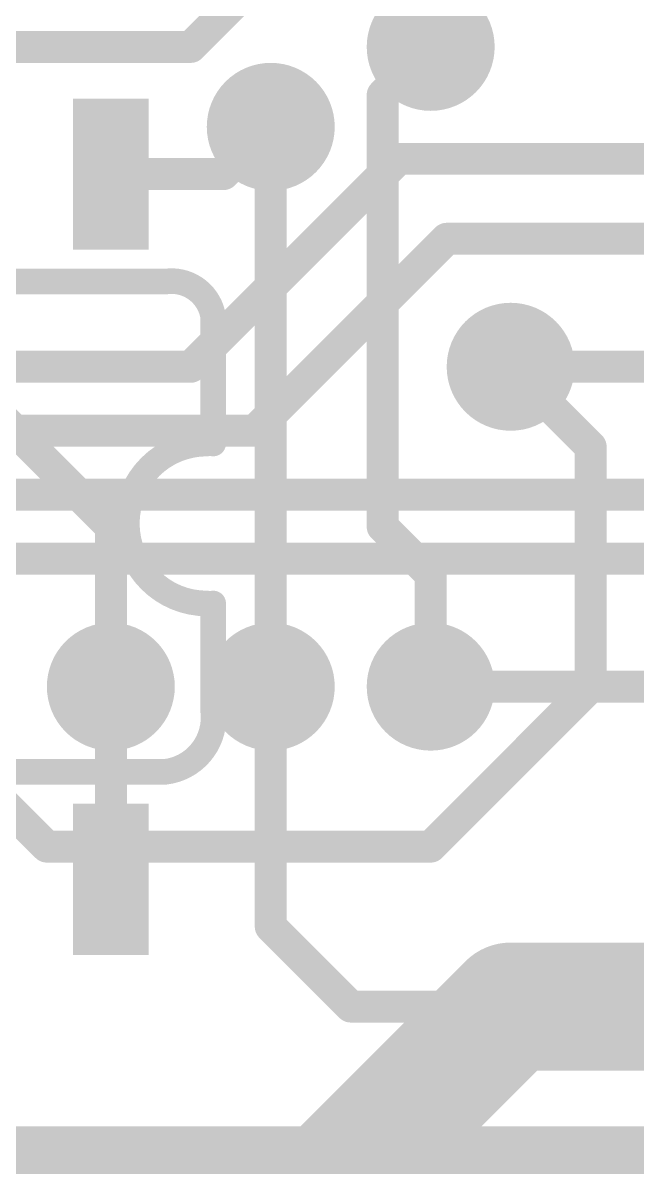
# Model space of a CAD drawing. Extents: x -27 to 80, y -18 to 25.
# Drawn here: x 26.61 to 31.48, y 10.16 to 19.24 of the extents above; entities that cross this region are included whole.
import ezdxf

# ---------------------------------------------------------------- set-up
doc = ezdxf.new("R2010")
doc.units = 0
for name, color, linetype in [('1', 12, 'CONTINUOUS'), ('16', 132, 'CONTINUOUS'), ('18', 110, 'CONTINUOUS'), ('21', 41, 'CONTINUOUS'), ('51', 53, 'CONTINUOUS')]:
    doc.layers.add(name, color=color, linetype=linetype)

# ---------------------------------------------------------------- blocks, each defined once
blk = doc.blocks.new('RECT')
blk.add_solid([(-0.5, -0.5), (0.5, -0.5), (-0.5, 0.5), (0.5, 0.5)])
blk = doc.blocks.new('ROUNDV')
at = {"const_width": 0.5}
blk.add_lwpolyline([(0, -0.25, 1), (0, 0.25, 1), (0, -0.25)], format="xyb", dxfattribs=at)

msp = doc.modelspace()

# ---------------------------------------------------------------- linework, layer by layer
at = {"layer": '1'}
for points, const_width in [([(27.94, 19.05), (28.321, 19.431)], 0.254), ([(29.464, 19.431), (29.845, 19.05)], 0.254), ([(26.162, 19.05), (27.94, 19.05)], 0.254), ([(28.2, 18.04), (28.575, 18.415)], 0.254), ([(27.94, 16.51), (29.591, 18.161)], 0.254), ([(29.591, 18.161), (41.529, 18.161)], 0.254), ([(27.305, 18.04), (28.2, 18.04)], 0.254), ([(28.448, 16.002), (29.972, 17.526)], 0.254), ([(29.972, 17.526), (38.354, 17.526)], 0.254), ([(25.273, 16.51), (27.94, 16.51)], 0.254), ([(33.1, 16.51), (30.48, 16.51)], 0.254), ([(23.876, 16.002), (28.448, 16.002)], 0.254), ([(22.606, 15.494), (35.306, 15.494)], 0.254), ([(22.098, 14.986), (34.671, 14.986)], 0.254), ([(27.305, 12.44), (27.305, 13.97)], 0.254), ([(28.575, 13.97), (28.575, 12.065)], 0.254), ([(33.1, 13.97), (29.845, 13.97)], 0.254), ([(28.575, 12.065), (29.21, 11.43)], 0.254), ([(33.1, 11.43), (30.48, 11.43)], 1.016), ([(29.21, 11.43), (30.48, 11.43)], 0.254)]:
    msp.add_lwpolyline(points, dxfattribs=dict(at, const_width=const_width))
for points, const_width in [([(27.94, 18.9865, 1), (27.94, 19.1135)], 0.127), ([(27.8951, 19.0949, 1), (27.9849, 19.0051)], 0.127), ([(29.8001, 19.0051, 1), (29.8899, 19.0949)], 0.127), ([(28.6199, 18.3701, 1), (28.5301, 18.4599)], 0.127), ([(29.591, 18.2245, 1), (29.591, 18.0975)], 0.127), ([(29.6359, 18.1161, 1), (29.5461, 18.2059)], 0.127), ([(27.305, 18.1035, 1), (27.305, 17.9765)], 0.127), ([(28.1551, 18.0849, 1), (28.2449, 17.9951)], 0.127), ([(28.2, 17.9765, 1), (28.2, 18.1035)], 0.127), ([(29.972, 17.5895, 1), (29.972, 17.4625)], 0.127), ([(30.0169, 17.4811, 1), (29.9271, 17.5709)], 0.127), ([(27.94, 16.4465, 1), (27.94, 16.5735)], 0.127), ([(30.48, 16.5735, 1), (30.48, 16.4465)], 0.127), ([(27.8951, 16.5549, 1), (27.9849, 16.4651)], 0.127), ([(28.4031, 16.0469, 1), (28.4929, 15.9571)], 0.127), ([(28.448, 15.9385, 1), (28.448, 16.0655)], 0.127), ([(27.3685, 13.97, 1), (27.2415, 13.97)], 0.127), ([(28.6385, 13.97, 1), (28.5115, 13.97)], 0.127), ([(29.845, 14.0335, 1), (29.845, 13.9065)], 0.127), ([(27.2415, 12.44, 1), (27.3685, 12.44)], 0.127), ([(28.6199, 12.1099, 1), (28.5301, 12.0201)], 0.127), ([(28.5115, 12.065, 1), (28.6385, 12.065)], 0.127), ([(30.48, 11.684, 1), (30.48, 11.176)], 0.508), ([(29.21, 11.4935, 1), (29.21, 11.3665)], 0.127), ([(30.48, 11.3665, 1), (30.48, 11.4935)], 0.127), ([(29.1651, 11.3851, 1), (29.2549, 11.4749)], 0.127)]:
    msp.add_lwpolyline(points, format="xyb", dxfattribs=dict(at, const_width=const_width))
at = {"layer": '16'}
for points, const_width in [([(23.495, 19.05), (27.305, 15.24)], 0.254), ([(29.464, 18.669), (29.845, 19.05)], 0.254), ([(29.464, 15.24), (29.464, 18.669)], 0.254), ([(28.575, 18.415), (28.575, 13.97)], 0.254), ([(31.115, 15.875), (30.48, 16.51)], 0.254), ([(31.115, 13.97), (31.115, 15.875)], 0.254), ([(27.305, 13.97), (27.305, 15.24)], 0.254), ([(29.845, 14.859), (29.464, 15.24)], 0.254), ([(29.845, 13.97), (29.845, 14.859)], 0.254), ([(29.845, 12.7), (31.115, 13.97)], 0.254), ([(26.797, 12.7), (26.035, 13.462)], 0.254), ([(29.845, 12.7), (26.797, 12.7)], 0.254), ([(30.48, 11.43), (27.94, 8.89)], 1.016)]:
    msp.add_lwpolyline(points, dxfattribs=dict(at, const_width=const_width))
for points, const_width in [([(29.8899, 19.0051, 1), (29.8001, 19.0949)], 0.127), ([(29.5275, 18.669, 1), (29.4005, 18.669)], 0.127), ([(29.4191, 18.7139, 1), (29.5089, 18.6241)], 0.127), ([(28.6385, 18.415, 1), (28.5115, 18.415)], 0.127), ([(30.5249, 16.5549, 1), (30.4351, 16.4651)], 0.127), ([(31.1785, 15.875, 1), (31.0515, 15.875)], 0.127), ([(31.0701, 15.8301, 1), (31.1599, 15.9199)], 0.127), ([(27.3685, 15.24, 1), (27.2415, 15.24)], 0.127), ([(29.5089, 15.2849, 1), (29.4191, 15.1951)], 0.127), ([(27.2601, 15.1951, 1), (27.3499, 15.2849)], 0.127), ([(29.4005, 15.24, 1), (29.5275, 15.24)], 0.127), ([(29.9085, 14.859, 1), (29.7815, 14.859)], 0.127), ([(29.8001, 14.8141, 1), (29.8899, 14.9039)], 0.127), ([(31.1599, 13.9251, 1), (31.0701, 14.0149)], 0.127), ([(27.2415, 13.97, 1), (27.3685, 13.97)], 0.127), ([(28.5115, 13.97, 1), (28.6385, 13.97)], 0.127), ([(29.7815, 13.97, 1), (29.9085, 13.97)], 0.127), ([(31.0515, 13.97, 1), (31.1785, 13.97)], 0.127), ([(26.797, 12.7635, 1), (26.797, 12.6365)], 0.127), ([(29.845, 12.6365, 1), (29.845, 12.7635)], 0.127), ([(26.7521, 12.6551, 1), (26.8419, 12.7449)], 0.127), ([(29.8001, 12.7449, 1), (29.8899, 12.6551)], 0.127), ([(30.6596, 11.2504, 1), (30.3004, 11.6096)], 0.508)]:
    msp.add_lwpolyline(points, format="xyb", dxfattribs=dict(at, const_width=const_width))
at = {"layer": '21', "const_width": 0.2032}
for points in [[(27.7368, 17.1863), (17.8832, 17.1863)], [(28.1178, 16.9053), (28.1178, 15.9004)], [(28.1178, 13.7874), (28.1178, 14.6304)], [(17.9832, 13.2937), (27.7368, 13.2937)]]:
    msp.add_lwpolyline(points, dxfattribs=at)
at = {"layer": '21'}
for points, const_width in [([(28.1178, 16.9053, 0.4145), (27.7368, 17.1863)], 0.2032), ([(27.7292, 17.2365, 1), (27.7444, 17.1361)], 0.1016), ([(27.7368, 17.1355, 1), (27.7368, 17.2371)], 0.1016), ([(28.1686, 16.9053, 1), (28.067, 16.9053)], 0.1016), ([(28.0676, 16.8977, 1), (28.168, 16.9129)], 0.1016), ([(28.067, 15.9004, 1), (28.067, 14.6304)], 0.2032), ([(28.067, 15.8496, 1), (28.067, 15.9512)], 0.1016), ([(28.067, 15.9004, 1), (28.1686, 15.9004)], 0.1016), ([(28.067, 14.5796, 1), (28.067, 14.6812)], 0.1016), ([(28.1686, 14.6304, 1), (28.067, 14.6304)], 0.1016), ([(27.7368, 13.2937, 0.4143), (28.1178, 13.7747)], 0.2032), ([(28.1683, 13.7806, 1), (28.0673, 13.7688)], 0.1016), ([(28.067, 13.7874, 1), (28.1686, 13.7874)], 0.1016), ([(27.731, 13.3442, 1), (27.7426, 13.2432)], 0.1016), ([(27.7368, 13.2429, 1), (27.7368, 13.3445)], 0.1016)]:
    msp.add_lwpolyline(points, format="xyb", dxfattribs=dict(at, const_width=const_width))
at = {"layer": '51', "const_width": 0.635}
msp.add_lwpolyline([(45.72, 10.16), (0, 10.16)], dxfattribs=at)

# ---------------------------------------------------------------- block references
at = {"layer": '1', "xscale": 0.6, "yscale": 1.2, "rotation": 180}
for p in [(27.305, 18.04), (27.305, 12.44)]:
    msp.add_blockref('RECT', p, dxfattribs=at)
at = {"layer": '18', "xscale": 1.016, "yscale": 1.016}
for p in [(29.845, 19.05), (29.845, 19.05), (28.575, 18.415), (28.575, 18.415), (30.48, 16.51), (30.48, 16.51), (27.305, 13.97), (27.305, 13.97), (28.575, 13.97), (28.575, 13.97), (29.845, 13.97), (29.845, 13.97), (30.48, 11.43), (30.48, 11.43)]:
    msp.add_blockref('ROUNDV', p, dxfattribs=at)
at = {"layer": '51', "xscale": 0.508, "rotation": 180}
for p, yscale in [((27.305, 18.0277), 1.0287), ((27.305, 12.4143), 1.0795)]:
    msp.add_blockref('RECT', p, dxfattribs=dict(at, yscale=yscale))

doc.saveas('drawing.dxf')
